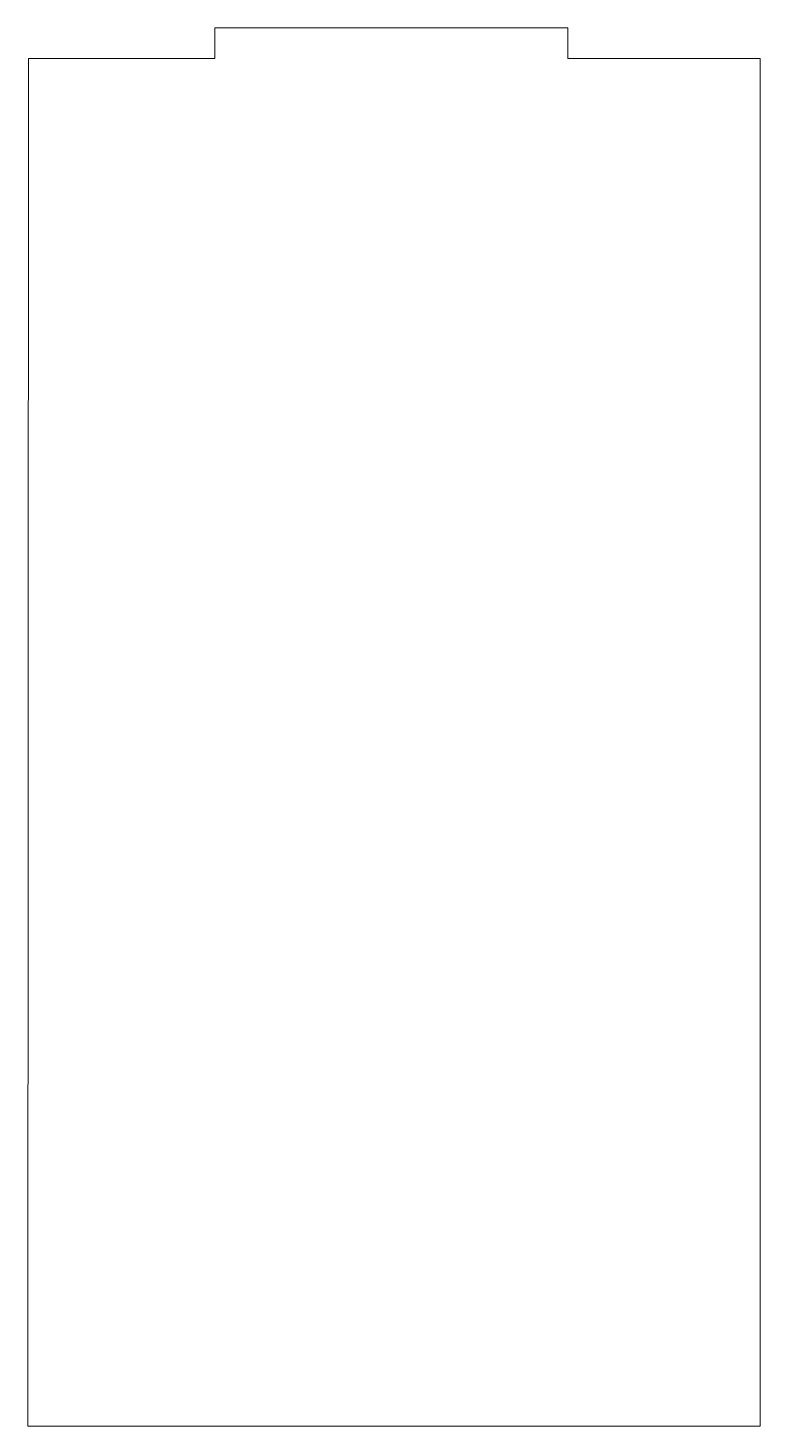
# Model space of a CAD drawing. Header units: millimetres. Extents: x 131 to 148.9, y -114.5 to -80.3.
import ezdxf

# ---------------------------------------------------------------- set-up
doc = ezdxf.new("R2010")
doc.units = ezdxf.units.MM
doc.layers.add('newnew', color=7, linetype='CONTINUOUS', lineweight=0)

msp = doc.modelspace()

# ---------------------------------------------------------------- linework, layer by layer
at = {"layer": 'newnew'}
msp.add_lwpolyline([(131, -81), (135.568, -81), (135.568, -80.256), (144.213, -80.256), (144.213, -81), (148.919, -81), (148.919, -114.502), (130.989, -114.502), (131, -81)], dxfattribs=at)

doc.saveas('drawing.dxf')
